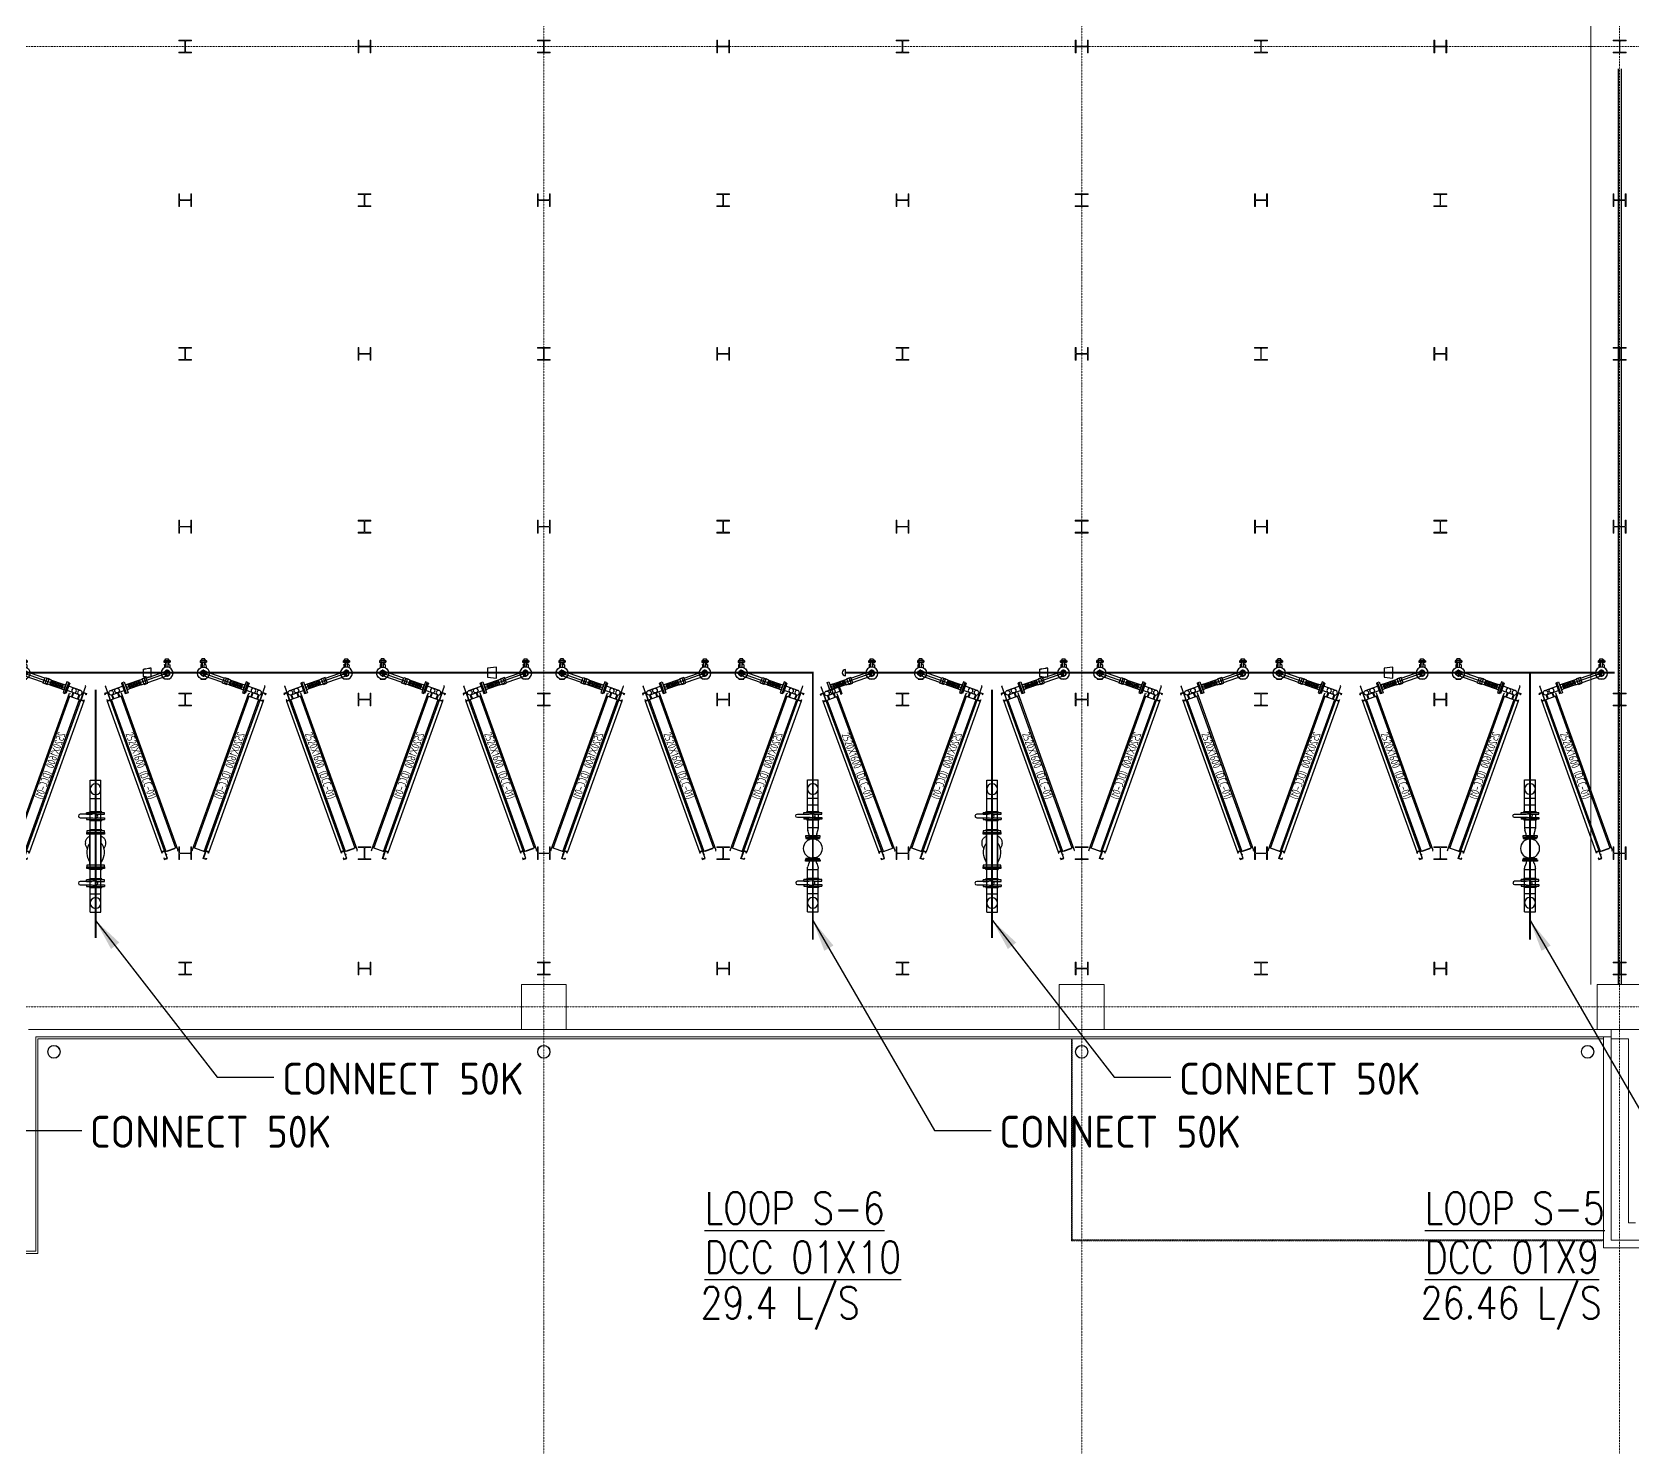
# Model space of a CAD drawing. Extents: x -32000 to 363140, y -29000 to 144266.
# Drawn here: x 151607 to 176609, y -6888 to 15225 of the extents above; entities that cross this region are included whole.
import ezdxf
from ezdxf.enums import TextEntityAlignment as Align

# ---------------------------------------------------------------- set-up
doc = ezdxf.new("R2010")
doc.units = 0
doc.header["$LTSCALE"] = 10
for name, pattern in [('H12PL25$0$HIDDEN', [0.4, 0.3, -0.1]), ('H12PL25$0$JJP_三點線', [0.9, 0.3, -0.15, 0, -0.15, 0, -0.15, 0, -0.15]), ('H12PL25$0$JJP_虛線(退縮線、投影線、地下室範圍、非屬本工程、圖面分區)', [0.45, 0.3, -0.15]), ('XFM1Q20-200k$0$CENTER', [2, 1.25, -0.25, 0.25, -0.25]), ('XFM1Q20-200k$0$CENTER2', [1.125, 0.75, -0.125, 0.125, -0.125])]:
    doc.linetypes.add(name, pattern=pattern)
for name, color, linetype in [('H12PL25$0$A-OBJE-MEP', 252, 'Continuous'), ('H12PL25$0$A-WALL-EX', 252, 'Continuous'), ('H12PL25$0$A-WALL-IN', 252, 'Continuous'), ('H12PL25$0$A-ZONE', 252, 'Continuous'), ('H12PL25$0$S-COL', 252, 'Continuous'), ('H12PL25$0$S-GRID', 252, 'Continuous'), ('XFDP20$0$A-W-P3_(50K)', 2, 'Continuous'), ('XFM1P20-200k$0$$0$M-PIPE-TEXT', 3, 'Continuous'), ('XFM1P20-200k$0$$0$M-PIPE-TEXT-ARROR', 91, 'Continuous'), ('XFM1P20-200k$0$M-PIPE-CHWR20', 110, 'Continuous'), ('XFM1P20-200k$0$M-PIPE-CHWS12', 130, 'Continuous'), ('XFM1Q20-200k$0$12P7-M-SUP-DCC-L1', 7, 'Continuous'), ('XFM1Q20-200k$0$12P7-M-SUP-DCC-L2', 3, 'Continuous'), ('XFM1Q20-200k$0$C-CDCC', 22, 'Continuous'), ('XFM1Q20-200k$0$M-CWTR-TEXT', 4, 'Continuous'), ('XFM1Q20-200k$0$M-PIPE-CHWR20', 110, 'Continuous'), ('XFM1Q20-200k$0$M-PIPE-CHWS12', 130, 'Continuous'), ('XFM1Q20-200k$0$M-PIPE-CHWS12_CL', 132, 'XFM1Q20-200k$0$CENTER2'), ('XFM1Q20-200k$0$MAU&DCC Valve Station$0$M-CWTR-VAVE', 4, 'Continuous'), ('XFM1Q20-200k$0$U-PCW-V', 2, 'Continuous')]:
    doc.layers.add(name, color=color, linetype=linetype)
doc.styles.add('XFM1P20-200k$0$$0$aa-txt', font='isocp.shx', dxfattribs={"bigfont": 'chineset.shx'})
doc.styles.add('XFM1Q20-200k$0$12P7-XCM2P10$0$AA-TXT', font='simplex.shx', dxfattribs={"bigfont": 'china.shx'})
doc.styles.add('XFM1Q20-200k$0$aa-txt', font='isocp.shx', dxfattribs={"bigfont": 'chineset.shx'})
doc.dimstyles.new('XFM1P20-200k$0$$0$adim-200', dxfattribs={"dimscale": 200, "dimtxt": 0.3, "dimasz": 2.5, "dimexe": 0.1, "dimexo": 0.5, "dimgap": 0.15, "dimtad": 0, "dimdec": 4, "dimzin": 3, "dimdsep": 46, "dimtxsty": 'XFM1P20-200k$0$$0$aa-txt', "dimcen": 2.5, "dimclrd": 256, "dimclre": 256, "dimclrt": 256, "dimadec": 0, "dimazin": 0, "dimtfac": 1, "dimtdec": 4, "dimtmove": 0, "dimatfit": 3, "dimfxl": 1, "dimtolj": 1, "dimtzin": 0, "dimarcsym": 0})

# ---------------------------------------------------------------- blocks, each defined once
blk = doc.blocks.new('XFDP20')
at = {"layer": 'XFDP20$0$A-W-P3_(50K)', "ltscale": 0.5}
for p, q in [((176375, 14650), (176375, 350)), ((176425, 14650), (176425, 350))]:
    blk.add_line(p, q, dxfattribs=at)
blk = doc.blocks.new('H12PL25')
at = {"layer": 'H12PL25$0$A-OBJE-MEP', "lineweight": 0, "flags": 128}
for points in [[(152045, -700, 1), (151855, -700, 1)], [(159695, -700, 1), (159505, -700, 1)], [(168095, -700, 1), (167905, -700, 1)], [(175995, -700, 1), (175805, -700, 1)]]:
    blk.add_lwpolyline(points, format="xyb", close=True, dxfattribs=at)
at = {"layer": 'H12PL25$0$A-OBJE-MEP', "lineweight": 0}
for centre in [(151950, -700), (159600, -700), (168000, -700), (175900, -700)]:
    blk.add_circle(centre, 100, dxfattribs=at)
at = {"layer": 'H12PL25$0$A-WALL-EX', "lineweight": 0}
for p, q in [((151700, -465), (151665, -465)), ((151700, -465), (151665, -465)), ((151665, -465), (151665, -500)), ((151665, -500), (151665, -3700)), ((176150, -465), (151700, -465)), ((176270, -350), (176150, -350)), ((176270, -350), (176150, -350)), ((176150, -465), (176270, -465)), ((176150, -465), (176270, -465)), ((176270, -465), (176270, -350)), ((151665, -3815), (151665, -3700)), ((151665, -3815), (151665, -3700)), ((151665, -3815), (151350, -3815))]:
    blk.add_line(p, q, dxfattribs=at)
at = {"layer": 'H12PL25$0$A-WALL-EX', "lineweight": 0, "flags": 128}
for points in [[(151550, -350), (151665, -350)], [(176150, -350), (151665, -350)], [(151700, -500), (167838, -500)], [(151700, -500), (176150, -500)], [(151700, -500), (176150, -500)], [(151700, -500), (176150, -500)], [(151700, -3815), (151700, -500)], [(176150, -350), (176270, -350)], [(176150, -500), (176150, -465)], [(176150, -465), (176150, -3640)], [(176270, -3640), (176270, -350)], [(176150, -3760), (176150, -3640)], [(184930, -3640), (176270, -3640)], [(151235, -3850), (151700, -3850)], [(151700, -3850), (151700, -3815)], [(176150, -3760), (185050, -3760)]]:
    blk.add_lwpolyline(points, dxfattribs=at)
at = {"layer": 'H12PL25$0$A-WALL-EX', "linetype": 'H12PL25$0$JJP_虛線(退縮線、投影線、地下室範圍、非屬本工程、圖面分區)', "lineweight": 0, "flags": 128}
for points in [[(167838, -500), (167850, -500)], [(167838, -500), (167838, -3638)], [(167850, -3638), (167850, -500)], [(167838, -3650), (167838, -3638)], [(167838, -3650), (176150, -3650)], [(176150, -3638), (167850, -3638)], [(176150, -3650), (176150, -3638)]]:
    blk.add_lwpolyline(points, dxfattribs=at)
at = {"layer": 'H12PL25$0$A-WALL-IN', "lineweight": 0, "flags": 128}
for points in [[(176270, -350), (176270, -500)], [(176270, -500), (176537, -500)], [(176537, -500), (176537, -3372.5)], [(176537, -3372.5), (176650, -3372.5)]]:
    blk.add_lwpolyline(points, dxfattribs=at)
at = {"layer": 'H12PL25$0$A-ZONE', "linetype": 'H12PL25$0$HIDDEN', "lineweight": 0}
blk.add_lwpolyline([(175950, 86290), (175950, 350)], dxfattribs=at)
at = {"layer": 'H12PL25$0$S-COL', "lineweight": 0, "flags": 128}
for points in [[(153900, 14900), (153900, 14912), (153983, 14912, 0.41421356), (153996, 14925), (153996, 15075, 0.41421356), (153983, 15088), (153900, 15088), (153900, 15100), (154100, 15100), (154100, 15088), (154017, 15088, 0.41421356), (154004, 15075), (154004, 14925, 0.41421356), (154017, 14912), (154100, 14912), (154100, 14900)], [(156700, 15100), (156712, 15100), (156712, 15017, 0.41421356), (156725, 15004), (156875, 15004, 0.41421356), (156888, 15017), (156888, 15100), (156900, 15100), (156900, 14900), (156888, 14900), (156888, 14983, 0.41421356), (156875, 14996), (156725, 14996, 0.41421356), (156712, 14983), (156712, 14900), (156700, 14900)], [(159500, 14900), (159500, 14912), (159583, 14912, 0.41421356), (159596, 14925), (159596, 15075, 0.41421356), (159583, 15088), (159500, 15088), (159500, 15100), (159700, 15100), (159700, 15088), (159617, 15088, 0.41421356), (159604, 15075), (159604, 14925, 0.41421356), (159617, 14912), (159700, 14912), (159700, 14900)], [(162300, 15100), (162312, 15100), (162312, 15017, 0.41421356), (162325, 15004), (162475, 15004, 0.41421356), (162488, 15017), (162488, 15100), (162500, 15100), (162500, 14900), (162488, 14900), (162488, 14983, 0.41421356), (162475, 14996), (162325, 14996, 0.41421356), (162312, 14983), (162312, 14900), (162300, 14900)], [(165100, 14900), (165100, 14912), (165183, 14912, 0.41421356), (165196, 14925), (165196, 15075, 0.41421356), (165183, 15088), (165100, 15088), (165100, 15100), (165300, 15100), (165300, 15088), (165217, 15088, 0.41421356), (165204, 15075), (165204, 14925, 0.41421356), (165217, 14912), (165300, 14912), (165300, 14900)], [(167900, 15100), (167912, 15100), (167912, 15017, 0.41421356), (167925, 15004), (168075, 15004, 0.41421356), (168088, 15017), (168088, 15100), (168100, 15100), (168100, 14900), (168088, 14900), (168088, 14983, 0.41421356), (168075, 14996), (167925, 14996, 0.41421356), (167912, 14983), (167912, 14900), (167900, 14900)], [(170700, 14900), (170700, 14912), (170783, 14912, 0.41421356), (170796, 14925), (170796, 15075, 0.41421356), (170783, 15088), (170700, 15088), (170700, 15100), (170900, 15100), (170900, 15088), (170817, 15088, 0.41421356), (170804, 15075), (170804, 14925, 0.41421356), (170817, 14912), (170900, 14912), (170900, 14900)], [(173500, 15100), (173512, 15100), (173512, 15017, 0.41421356), (173525, 15004), (173675, 15004, 0.41421356), (173688, 15017), (173688, 15100), (173700, 15100), (173700, 14900), (173688, 14900), (173688, 14983, 0.41421356), (173675, 14996), (173525, 14996, 0.41421356), (173512, 14983), (173512, 14900), (173500, 14900)], [(176300, 14900), (176300, 14912), (176383, 14912, 0.41421356), (176396, 14925), (176396, 15075, 0.41421356), (176383, 15088), (176300, 15088), (176300, 15100), (176500, 15100), (176500, 15088), (176417, 15088, 0.41421356), (176404, 15075), (176404, 14925, 0.41421356), (176417, 14912), (176500, 14912), (176500, 14900)], [(153900, 12700), (153912, 12700), (153912, 12617, 0.41421356), (153925, 12604), (154075, 12604, 0.41421356), (154088, 12617), (154088, 12700), (154100, 12700), (154100, 12500), (154088, 12500), (154088, 12583, 0.41421356), (154075, 12596), (153925, 12596, 0.41421356), (153912, 12583), (153912, 12500), (153900, 12500)], [(156700, 12500), (156700, 12512), (156783, 12512, 0.41421356), (156796, 12525), (156796, 12675, 0.41421356), (156783, 12688), (156700, 12688), (156700, 12700), (156900, 12700), (156900, 12688), (156817, 12688, 0.41421356), (156804, 12675), (156804, 12525, 0.41421356), (156817, 12512), (156900, 12512), (156900, 12500)], [(159500, 12700), (159512, 12700), (159512, 12617, 0.41421356), (159525, 12604), (159675, 12604, 0.41421356), (159688, 12617), (159688, 12700), (159700, 12700), (159700, 12500), (159688, 12500), (159688, 12583, 0.41421356), (159675, 12596), (159525, 12596, 0.41421356), (159512, 12583), (159512, 12500), (159500, 12500)], [(162300, 12500), (162300, 12512), (162383, 12512, 0.41421356), (162396, 12525), (162396, 12675, 0.41421356), (162383, 12688), (162300, 12688), (162300, 12700), (162500, 12700), (162500, 12688), (162417, 12688, 0.41421356), (162404, 12675), (162404, 12525, 0.41421356), (162417, 12512), (162500, 12512), (162500, 12500)], [(165100, 12700), (165112, 12700), (165112, 12617, 0.41421356), (165125, 12604), (165275, 12604, 0.41421356), (165288, 12617), (165288, 12700), (165300, 12700), (165300, 12500), (165288, 12500), (165288, 12583, 0.41421356), (165275, 12596), (165125, 12596, 0.41421356), (165112, 12583), (165112, 12500), (165100, 12500)], [(167900, 12500), (167900, 12512), (167983, 12512, 0.41421356), (167996, 12525), (167996, 12675, 0.41421356), (167983, 12688), (167900, 12688), (167900, 12700), (168100, 12700), (168100, 12688), (168017, 12688, 0.41421356), (168004, 12675), (168004, 12525, 0.41421356), (168017, 12512), (168100, 12512), (168100, 12500)], [(170700, 12700), (170712, 12700), (170712, 12617, 0.41421356), (170725, 12604), (170875, 12604, 0.41421356), (170888, 12617), (170888, 12700), (170900, 12700), (170900, 12500), (170888, 12500), (170888, 12583, 0.41421356), (170875, 12596), (170725, 12596, 0.41421356), (170712, 12583), (170712, 12500), (170700, 12500)], [(173500, 12500), (173500, 12512), (173583, 12512, 0.41421356), (173596, 12525), (173596, 12675, 0.41421356), (173583, 12688), (173500, 12688), (173500, 12700), (173700, 12700), (173700, 12688), (173617, 12688, 0.41421356), (173604, 12675), (173604, 12525, 0.41421356), (173617, 12512), (173700, 12512), (173700, 12500)], [(176300, 12700), (176312, 12700), (176312, 12617, 0.41421356), (176325, 12604), (176475, 12604, 0.41421356), (176488, 12617), (176488, 12700), (176500, 12700), (176500, 12500), (176488, 12500), (176488, 12583, 0.41421356), (176475, 12596), (176325, 12596, 0.41421356), (176312, 12583), (176312, 12500), (176300, 12500)], [(153900, 10100), (153900, 10112), (153983, 10112, 0.41421356), (153996, 10125), (153996, 10275, 0.41421356), (153983, 10288), (153900, 10288), (153900, 10300), (154100, 10300), (154100, 10288), (154017, 10288, 0.41421356), (154004, 10275), (154004, 10125, 0.41421356), (154017, 10112), (154100, 10112), (154100, 10100)], [(156700, 10300), (156712, 10300), (156712, 10217, 0.41421356), (156725, 10204), (156875, 10204, 0.41421356), (156888, 10217), (156888, 10300), (156900, 10300), (156900, 10100), (156888, 10100), (156888, 10183, 0.41421356), (156875, 10196), (156725, 10196, 0.41421356), (156712, 10183), (156712, 10100), (156700, 10100)], [(159500, 10100), (159500, 10112), (159583, 10112, 0.41421356), (159596, 10125), (159596, 10275, 0.41421356), (159583, 10288), (159500, 10288), (159500, 10300), (159700, 10300), (159700, 10288), (159617, 10288, 0.41421356), (159604, 10275), (159604, 10125, 0.41421356), (159617, 10112), (159700, 10112), (159700, 10100)], [(162300, 10300), (162312, 10300), (162312, 10217, 0.41421356), (162325, 10204), (162475, 10204, 0.41421356), (162488, 10217), (162488, 10300), (162500, 10300), (162500, 10100), (162488, 10100), (162488, 10183, 0.41421356), (162475, 10196), (162325, 10196, 0.41421356), (162312, 10183), (162312, 10100), (162300, 10100)], [(165100, 10100), (165100, 10112), (165183, 10112, 0.41421356), (165196, 10125), (165196, 10275, 0.41421356), (165183, 10288), (165100, 10288), (165100, 10300), (165300, 10300), (165300, 10288), (165217, 10288, 0.41421356), (165204, 10275), (165204, 10125, 0.41421356), (165217, 10112), (165300, 10112), (165300, 10100)], [(167900, 10300), (167912, 10300), (167912, 10217, 0.41421356), (167925, 10204), (168075, 10204, 0.41421356), (168088, 10217), (168088, 10300), (168100, 10300), (168100, 10100), (168088, 10100), (168088, 10183, 0.41421356), (168075, 10196), (167925, 10196, 0.41421356), (167912, 10183), (167912, 10100), (167900, 10100)], [(170700, 10100), (170700, 10112), (170783, 10112, 0.41421356), (170796, 10125), (170796, 10275, 0.41421356), (170783, 10288), (170700, 10288), (170700, 10300), (170900, 10300), (170900, 10288), (170817, 10288, 0.41421356), (170804, 10275), (170804, 10125, 0.41421356), (170817, 10112), (170900, 10112), (170900, 10100)], [(173500, 10300), (173512, 10300), (173512, 10217, 0.41421356), (173525, 10204), (173675, 10204, 0.41421356), (173688, 10217), (173688, 10300), (173700, 10300), (173700, 10100), (173688, 10100), (173688, 10183, 0.41421356), (173675, 10196), (173525, 10196, 0.41421356), (173512, 10183), (173512, 10100), (173500, 10100)], [(176300, 10100), (176300, 10112), (176383, 10112, 0.41421356), (176396, 10125), (176396, 10275, 0.41421356), (176383, 10288), (176300, 10288), (176300, 10300), (176500, 10300), (176500, 10288), (176417, 10288, 0.41421356), (176404, 10275), (176404, 10125, 0.41421356), (176417, 10112), (176500, 10112), (176500, 10100)], [(153900, 7600), (153912, 7600), (153912, 7517, 0.41421356), (153925, 7504), (154075, 7504, 0.41421356), (154088, 7517), (154088, 7600), (154100, 7600), (154100, 7400), (154088, 7400), (154088, 7483, 0.41421356), (154075, 7496), (153925, 7496, 0.41421356), (153912, 7483), (153912, 7400), (153900, 7400)], [(156700, 7400), (156700, 7412), (156783, 7412, 0.41421356), (156796, 7425), (156796, 7575, 0.41421356), (156783, 7588), (156700, 7588), (156700, 7600), (156900, 7600), (156900, 7588), (156817, 7588, 0.41421356), (156804, 7575), (156804, 7425, 0.41421356), (156817, 7412), (156900, 7412), (156900, 7400)], [(159500, 7600), (159512, 7600), (159512, 7517, 0.41421356), (159525, 7504), (159675, 7504, 0.41421356), (159688, 7517), (159688, 7600), (159700, 7600), (159700, 7400), (159688, 7400), (159688, 7483, 0.41421356), (159675, 7496), (159525, 7496, 0.41421356), (159512, 7483), (159512, 7400), (159500, 7400)], [(162300, 7400), (162300, 7412), (162383, 7412, 0.41421356), (162396, 7425), (162396, 7575, 0.41421356), (162383, 7588), (162300, 7588), (162300, 7600), (162500, 7600), (162500, 7588), (162417, 7588, 0.41421356), (162404, 7575), (162404, 7425, 0.41421356), (162417, 7412), (162500, 7412), (162500, 7400)], [(165100, 7600), (165112, 7600), (165112, 7517, 0.41421356), (165125, 7504), (165275, 7504, 0.41421356), (165288, 7517), (165288, 7600), (165300, 7600), (165300, 7400), (165288, 7400), (165288, 7483, 0.41421356), (165275, 7496), (165125, 7496, 0.41421356), (165112, 7483), (165112, 7400), (165100, 7400)], [(167900, 7400), (167900, 7412), (167983, 7412, 0.41421356), (167996, 7425), (167996, 7575, 0.41421356), (167983, 7588), (167900, 7588), (167900, 7600), (168100, 7600), (168100, 7588), (168017, 7588, 0.41421356), (168004, 7575), (168004, 7425, 0.41421356), (168017, 7412), (168100, 7412), (168100, 7400)], [(170700, 7600), (170712, 7600), (170712, 7517, 0.41421356), (170725, 7504), (170875, 7504, 0.41421356), (170888, 7517), (170888, 7600), (170900, 7600), (170900, 7400), (170888, 7400), (170888, 7483, 0.41421356), (170875, 7496), (170725, 7496, 0.41421356), (170712, 7483), (170712, 7400), (170700, 7400)], [(173500, 7400), (173500, 7412), (173583, 7412, 0.41421356), (173596, 7425), (173596, 7575, 0.41421356), (173583, 7588), (173500, 7588), (173500, 7600), (173700, 7600), (173700, 7588), (173617, 7588, 0.41421356), (173604, 7575), (173604, 7425, 0.41421356), (173617, 7412), (173700, 7412), (173700, 7400)], [(176300, 7600), (176312, 7600), (176312, 7517, 0.41421356), (176325, 7504), (176475, 7504, 0.41421356), (176488, 7517), (176488, 7600), (176500, 7600), (176500, 7400), (176488, 7400), (176488, 7483, 0.41421356), (176475, 7496), (176325, 7496, 0.41421356), (176312, 7483), (176312, 7400), (176300, 7400)], [(153900, 4700), (153900, 4712), (153983, 4712, 0.41421356), (153996, 4725), (153996, 4875, 0.41421356), (153983, 4888), (153900, 4888), (153900, 4900), (154100, 4900), (154100, 4888), (154017, 4888, 0.41421356), (154004, 4875), (154004, 4725, 0.41421356), (154017, 4712), (154100, 4712), (154100, 4700)], [(156700, 4900), (156712, 4900), (156712, 4817, 0.41421356), (156725, 4804), (156875, 4804, 0.41421356), (156888, 4817), (156888, 4900), (156900, 4900), (156900, 4700), (156888, 4700), (156888, 4783, 0.41421356), (156875, 4796), (156725, 4796, 0.41421356), (156712, 4783), (156712, 4700), (156700, 4700)], [(159500, 4700), (159500, 4712), (159583, 4712, 0.41421356), (159596, 4725), (159596, 4875, 0.41421356), (159583, 4888), (159500, 4888), (159500, 4900), (159700, 4900), (159700, 4888), (159617, 4888, 0.41421356), (159604, 4875), (159604, 4725, 0.41421356), (159617, 4712), (159700, 4712), (159700, 4700)], [(162300, 4900), (162312, 4900), (162312, 4817, 0.41421356), (162325, 4804), (162475, 4804, 0.41421356), (162488, 4817), (162488, 4900), (162500, 4900), (162500, 4700), (162488, 4700), (162488, 4783, 0.41421356), (162475, 4796), (162325, 4796, 0.41421356), (162312, 4783), (162312, 4700), (162300, 4700)], [(165100, 4700), (165100, 4712), (165183, 4712, 0.41421356), (165196, 4725), (165196, 4875, 0.41421356), (165183, 4888), (165100, 4888), (165100, 4900), (165300, 4900), (165300, 4888), (165217, 4888, 0.41421356), (165204, 4875), (165204, 4725, 0.41421356), (165217, 4712), (165300, 4712), (165300, 4700)], [(167900, 4900), (167912, 4900), (167912, 4817, 0.41421356), (167925, 4804), (168075, 4804, 0.41421356), (168088, 4817), (168088, 4900), (168100, 4900), (168100, 4700), (168088, 4700), (168088, 4783, 0.41421356), (168075, 4796), (167925, 4796, 0.41421356), (167912, 4783), (167912, 4700), (167900, 4700)], [(170700, 4700), (170700, 4712), (170783, 4712, 0.41421356), (170796, 4725), (170796, 4875, 0.41421356), (170783, 4888), (170700, 4888), (170700, 4900), (170900, 4900), (170900, 4888), (170817, 4888, 0.41421356), (170804, 4875), (170804, 4725, 0.41421356), (170817, 4712), (170900, 4712), (170900, 4700)], [(173500, 4900), (173512, 4900), (173512, 4817, 0.41421356), (173525, 4804), (173675, 4804, 0.41421356), (173688, 4817), (173688, 4900), (173700, 4900), (173700, 4700), (173688, 4700), (173688, 4783, 0.41421356), (173675, 4796), (173525, 4796, 0.41421356), (173512, 4783), (173512, 4700), (173500, 4700)], [(176300, 4700), (176300, 4712), (176383, 4712, 0.41421356), (176396, 4725), (176396, 4875, 0.41421356), (176383, 4888), (176300, 4888), (176300, 4900), (176500, 4900), (176500, 4888), (176417, 4888, 0.41421356), (176404, 4875), (176404, 4725, 0.41421356), (176417, 4712), (176500, 4712), (176500, 4700)], [(153900, 2500), (153912, 2500), (153912, 2417, 0.41421356), (153925, 2404), (154075, 2404, 0.41421356), (154088, 2417), (154088, 2500), (154100, 2500), (154100, 2300), (154088, 2300), (154088, 2383, 0.41421356), (154075, 2396), (153925, 2396, 0.41421356), (153912, 2383), (153912, 2300), (153900, 2300)], [(156700, 2300), (156700, 2312), (156783, 2312, 0.41421356), (156796, 2325), (156796, 2475, 0.41421356), (156783, 2488), (156700, 2488), (156700, 2500), (156900, 2500), (156900, 2488), (156817, 2488, 0.41421356), (156804, 2475), (156804, 2325, 0.41421356), (156817, 2312), (156900, 2312), (156900, 2300)], [(159500, 2500), (159512, 2500), (159512, 2417, 0.41421356), (159525, 2404), (159675, 2404, 0.41421356), (159688, 2417), (159688, 2500), (159700, 2500), (159700, 2300), (159688, 2300), (159688, 2383, 0.41421356), (159675, 2396), (159525, 2396, 0.41421356), (159512, 2383), (159512, 2300), (159500, 2300)], [(162300, 2300), (162300, 2312), (162383, 2312, 0.41421356), (162396, 2325), (162396, 2475, 0.41421356), (162383, 2488), (162300, 2488), (162300, 2500), (162500, 2500), (162500, 2488), (162417, 2488, 0.41421356), (162404, 2475), (162404, 2325, 0.41421356), (162417, 2312), (162500, 2312), (162500, 2300)], [(165100, 2500), (165112, 2500), (165112, 2417, 0.41421356), (165125, 2404), (165275, 2404, 0.41421356), (165288, 2417), (165288, 2500), (165300, 2500), (165300, 2300), (165288, 2300), (165288, 2383, 0.41421356), (165275, 2396), (165125, 2396, 0.41421356), (165112, 2383), (165112, 2300), (165100, 2300)], [(167900, 2300), (167900, 2312), (167983, 2312, 0.41421356), (167996, 2325), (167996, 2475, 0.41421356), (167983, 2488), (167900, 2488), (167900, 2500), (168100, 2500), (168100, 2488), (168017, 2488, 0.41421356), (168004, 2475), (168004, 2325, 0.41421356), (168017, 2312), (168100, 2312), (168100, 2300)], [(170700, 2500), (170712, 2500), (170712, 2417, 0.41421356), (170725, 2404), (170875, 2404, 0.41421356), (170888, 2417), (170888, 2500), (170900, 2500), (170900, 2300), (170888, 2300), (170888, 2383, 0.41421356), (170875, 2396), (170725, 2396, 0.41421356), (170712, 2383), (170712, 2300), (170700, 2300)], [(173500, 2300), (173500, 2312), (173583, 2312, 0.41421356), (173596, 2325), (173596, 2475, 0.41421356), (173583, 2488), (173500, 2488), (173500, 2500), (173700, 2500), (173700, 2488), (173617, 2488, 0.41421356), (173604, 2475), (173604, 2325, 0.41421356), (173617, 2312), (173700, 2312), (173700, 2300)], [(176300, 2500), (176312, 2500), (176312, 2417, 0.41421356), (176325, 2404), (176475, 2404, 0.41421356), (176488, 2417), (176488, 2500), (176500, 2500), (176500, 2300), (176488, 2300), (176488, 2383, 0.41421356), (176475, 2396), (176325, 2396, 0.41421356), (176312, 2383), (176312, 2300), (176300, 2300)], [(153900, 500), (153900, 512), (153983, 512, 0.41421356), (153996, 525), (153996, 675, 0.41421356), (153983, 688), (153900, 688), (153900, 700), (154100, 700), (154100, 688), (154017, 688, 0.41421356), (154004, 675), (154004, 525, 0.41421356), (154017, 512), (154100, 512), (154100, 500)], [(156700, 700), (156712, 700), (156712, 617, 0.41421356), (156725, 604), (156875, 604, 0.41421356), (156888, 617), (156888, 700), (156900, 700), (156900, 500), (156888, 500), (156888, 583, 0.41421356), (156875, 596), (156725, 596, 0.41421356), (156712, 583), (156712, 500), (156700, 500)], [(159500, 500), (159500, 512), (159583, 512, 0.41421356), (159596, 525), (159596, 675, 0.41421356), (159583, 688), (159500, 688), (159500, 700), (159700, 700), (159700, 688), (159617, 688, 0.41421356), (159604, 675), (159604, 525, 0.41421356), (159617, 512), (159700, 512), (159700, 500)], [(162300, 700), (162312, 700), (162312, 617, 0.41421356), (162325, 604), (162475, 604, 0.41421356), (162488, 617), (162488, 700), (162500, 700), (162500, 500), (162488, 500), (162488, 583, 0.41421356), (162475, 596), (162325, 596, 0.41421356), (162312, 583), (162312, 500), (162300, 500)], [(165100, 500), (165100, 512), (165183, 512, 0.41421356), (165196, 525), (165196, 675, 0.41421356), (165183, 688), (165100, 688), (165100, 700), (165300, 700), (165300, 688), (165217, 688, 0.41421356), (165204, 675), (165204, 525, 0.41421356), (165217, 512), (165300, 512), (165300, 500)], [(167900, 700), (167912, 700), (167912, 617, 0.41421356), (167925, 604), (168075, 604, 0.41421356), (168088, 617), (168088, 700), (168100, 700), (168100, 500), (168088, 500), (168088, 583, 0.41421356), (168075, 596), (167925, 596, 0.41421356), (167912, 583), (167912, 500), (167900, 500)], [(170700, 500), (170700, 512), (170783, 512, 0.41421356), (170796, 525), (170796, 675, 0.41421356), (170783, 688), (170700, 688), (170700, 700), (170900, 700), (170900, 688), (170817, 688, 0.41421356), (170804, 675), (170804, 525, 0.41421356), (170817, 512), (170900, 512), (170900, 500)], [(173500, 700), (173512, 700), (173512, 617, 0.41421356), (173525, 604), (173675, 604, 0.41421356), (173688, 617), (173688, 700), (173700, 700), (173700, 500), (173688, 500), (173688, 583, 0.41421356), (173675, 596), (173525, 596, 0.41421356), (173512, 583), (173512, 500), (173500, 500)], [(176300, 500), (176300, 512), (176383, 512, 0.41421356), (176396, 525), (176396, 675, 0.41421356), (176383, 688), (176300, 688), (176300, 700), (176500, 700), (176500, 688), (176417, 688, 0.41421356), (176404, 675), (176404, 525, 0.41421356), (176417, 512), (176500, 512), (176500, 500)]]:
    blk.add_lwpolyline(points, format="xyb", close=True, dxfattribs=at)
for points in [[(159950, -350), (159950, 350), (159250, 350), (159250, -350)], [(168350, -350), (168350, 350), (167650, 350), (167650, -350)], [(176270, -350), (176750, -350), (176750, 350), (176050, 350), (176050, -350)]]:
    blk.add_lwpolyline(points, dxfattribs=at)
at = {"layer": 'H12PL25$0$S-GRID', "linetype": 'H12PL25$0$JJP_三點線', "lineweight": 0}
for p, q in [((159600, 128250), (159600, -28000)), ((168000, 128250), (168000, -28000)), ((176400, 128250), (176400, -28000)), ((-29000, 15000), (289600, 15000)), ((-29000, 0), (289600, 0))]:
    blk.add_line(p, q, dxfattribs=at)
blk.add_blockref('XFDP20', (0, 0))
blk = doc.blocks.new('XFM1Q20-200k$0$A$C85d7fed8')
at = {"layer": 'XFM1Q20-200k$0$12P7-M-SUP-DCC-L1'}
for points in [[(214374, 5418), (214420, 5438), (214369, 5552), (214323, 5532), (214331, 5513), (214334, 5515), (214327, 5530), (214367, 5548), (214416, 5440), (214376, 5422), (214369, 5437), (214366, 5436)], [(215456, 3023), (215502, 3043), (215450, 3158), (215405, 3137), (215413, 3119), (215416, 3120), (215409, 3135), (215449, 3153), (215497, 3045), (215458, 3027), (215451, 3043), (215448, 3041)]]:
    blk.add_lwpolyline(points, close=True, dxfattribs=at)
blk.add_lwpolyline([(215446, 3041), (215448, 3041)], dxfattribs=at)
at = {"layer": 'XFM1Q20-200k$0$12P7-M-SUP-DCC-L2'}
blk.add_lwpolyline([(215404, 3137), (215450, 3157), (214420, 5438), (214374, 5418)], close=True, dxfattribs=at)
blk = doc.blocks.new('XFM1Q20-200k$0$A$C911c7844')
at = {"layer": 'XFM1Q20-200k$0$C-CDCC'}
for p, q in [((207240, 5563), (207249, 5567)), ((208474, 3049), (207240, 5563)), ((207325, 5504), (207506, 5592)), ((207357, 5438), (207538, 5527)), ((207483, 5638), (207500, 5646)), ((207483, 5638), (207560, 5481)), ((207500, 5646), (207576, 5489)), ((207520, 5444), (207340, 5356)), ((207352, 5436), (207381, 5376)), ((208470, 3103), (207358, 5365)), ((207362, 5441), (207392, 5381)), ((207440, 5479), (207469, 5419)), ((207451, 5484), (207480, 5424)), ((207503, 5480), (207494, 5476)), ((208613, 3173), (207502, 5435)), ((208653, 3137), (207503, 5480)), ((207560, 5481), (207576, 5489)), ((208631, 3182), (208452, 3094)), ((208631, 3182), (208452, 3094)), ((208483, 3054), (208474, 3049)), ((208484, 3110), (208599, 3166)), ((208644, 3133), (208653, 3137))]:
    blk.add_line(p, q, dxfattribs=at)
for centre in [(207341, 5471), (207429, 5514)]:
    blk.add_circle(centre, 36.5, dxfattribs=at)
at = {"layer": 'XFM1Q20-200k$0$C-CDCC', "style": 'XFM1Q20-200k$0$aa-txt', "width": 0.8}
blk.add_text('2520X1600 (DCC-01)', height=125, rotation=296, dxfattribs=at).set_placement((207930, 4392), align=Align.MIDDLE)
blk = doc.blocks.new('XFM1Q20-200k$0$R6-4')
for p, q in [((-5.7, 0), (5.7, 0)), ((-5.7, 0), (-5.7, -1)), ((-8.4, -14), (-8.4, -12.4)), ((8.4, -14), (-8.4, -14)), ((-6.2, -4.1), (-7.9, -9.3)), ((5.7, 0), (5.7, -1)), ((6.2, -4.1), (7.9, -9.3)), ((8.4, -14), (8.4, -12.4))]:
    blk.add_line(p, q)
for centre, start, end in [((1.6, -12.4), 161.7321, 180), ((-15.7, -1), 341.7321, 0), ((15.7, -1), 180, 198.2679), ((-1.6, -12.4), 0, 18.2679)]:
    blk.add_arc(centre, 10, start, end)
blk = doc.blocks.new('XFM1Q20-200k$0$BV-150V-T1')
at = {"color": 0, "linetype": 'ByBlock'}
for p, q in [((-5.2, 9.6), (-6.7, 9.6)), ((-6.7, -9.6), (-6.7, 9.6)), ((-2.7, 14), (-5.2, 14)), ((-5.2, -14), (-5.2, 14)), ((2.7, 14), (5.2, 14)), ((5.2, 14), (5.2, -14)), ((5.2, 9.6), (6.7, 9.6)), ((6.7, 9.6), (6.7, -9.6)), ((-5.2, -9.6), (-6.7, -9.6)), ((-2.7, -14), (-5.2, -14)), ((2.7, -8.4), (-2.7, -8.4)), ((2.7, -14), (5.2, -14)), ((5.2, -9.6), (6.7, -9.6))]:
    blk.add_line(p, q, dxfattribs=at)
blk.add_lwpolyline([(-2.7, 7.5), (-2.7, 24, -1), (2.7, 24), (2.7, 7.7, 0.028765), (2.9, 4.2), (3.3, 0.3, -1.044614), (-3.3, 0), (-2.9, 4.1, 0.028765)], format="xyb", close=True, dxfattribs=at)
for points in [[(-2.7, 14), (-2.7, 6.1)], [(2.7, 14), (2.7, 6.3)], [(-2.7, -2), (-2.7, -14)], [(2.7, -2), (2.7, -14)]]:
    blk.add_lwpolyline(points, dxfattribs=at)
blk = doc.blocks.new('XFM1Q20-200k$0$A$C49d57fc1')
at = {"layer": 'XFM1Q20-200k$0$M-PIPE-CHWR20'}
for p, q in [((183, 2063, 0), (183, 1402, 0)), ((183, 2063), (351, 2063)), ((267, 0, 0), (267, 2063, 0)), ((351, 2063, 0), (351, 1402, 0)), ((183, 1777), (351, 1777)), ((159, 1247, 0), (264, 1247, 0)), ((159, 1247, 0), (159, 1232, 0)), ((159, 1232, 0), (264, 1232, 0)), ((160, 1231, 0), (159, 1232, 0)), ((264, 1231, 0), (160, 1231, 0)), ((189, 1249, 0), (264, 1249, 0)), ((189, 1247, 0), (189, 1249, 0)), ((194, 1221, 0), (194, 1229, 0)), ((200, 1219, 0), (264, 1219, 0)), ((340, 1249, 0), (264, 1249, 0)), ((369, 1247, 0), (264, 1247, 0)), ((369, 1232, 0), (264, 1232, 0)), ((264, 1231, 0), (368, 1231, 0)), ((334, 1219, 0), (264, 1219, 0)), ((334, 1219, 0), (334, 1229, 0)), ((340, 1247, 0), (340, 1249, 0)), ((368, 1231, 0), (369, 1232, 0)), ((369, 1247, 0), (369, 1232, 0)), ((160, 915, 0), (159, 914, 0)), ((159, 914, 0), (264, 914, 0)), ((159, 899, 0), (159, 914, 0)), ((159, 899, 0), (264, 899, 0)), ((264, 915, 0), (160, 915, 0)), ((189, 899, 0), (189, 897, 0)), ((189, 897, 0), (264, 897, 0)), ((194, 930, 0), (194, 917, 0)), ((334, 925, 0), (194, 925, 0)), ((264, 915, 0), (368, 915, 0)), ((369, 914, 0), (264, 914, 0)), ((369, 899, 0), (264, 899, 0)), ((340, 897, 0), (264, 897, 0)), ((334, 925, 0), (334, 917, 0)), ((340, 899, 0), (340, 897, 0)), ((368, 915, 0), (369, 914, 0)), ((369, 899, 0), (369, 914, 0)), ((183, 626), (183, 740, 0)), ((351, 626), (351, 740, 0)), ((183, 495), (183, 0)), ((351, 395), (183, 395)), ((183, 286), (351, 286)), ((351, 495), (351, 0)), ((183, 0), (351, 0))]:
    blk.add_line(p, q, dxfattribs=at)
at = {"layer": 'XFM1Q20-200k$0$M-PIPE-CHWR20', "elevation": 0}
for points in [[(153, 1249), (381, 1249), (381, 1273), (153, 1273)], [(153, 897), (381, 897), (381, 873), (153, 873)]]:
    blk.add_lwpolyline(points, close=True, dxfattribs=at)
at = {"layer": 'XFM1Q20-200k$0$M-PIPE-CHWR20'}
for centre, radius in [((267, 1920), 84.1), ((267, 1073), 149), ((267, 143), 84.1)]:
    blk.add_circle(centre, radius, dxfattribs=at)
for centre, radius, start, end in [((192, 1229, 0), 2, 0, 90), ((193, 1206, 0), 15, 45, 85.3609), ((192, 1207, 0), 15, 345, 45), ((342, 1207, 0), 15, 135, 195), ((341, 1206, 0), 15, 94.6391, 135), ((336, 1229, 0), 2, 90, 180), ((192, 917, 0), 2, 270, 0), ((183, 940, 0), 15, 317.6297, 21.3232), ((336, 917, 0), 2, 180, 270), ((351, 940, 0), 15, 158.6768, 222.3703)]:
    blk.add_arc(centre, radius, start, end, dxfattribs=at)
for name, p, xscale, yscale, zscale, rotation in [('XFM1Q20-200k$0$BV-150V-T1', (267, 1610), 10.00000000000001, 10.00000000000001, 10.00000000000001, 90), ('XFM1Q20-200k$0$R6-4', (267, 1263, 0), 10, 10, 10, 180), ('XFM1Q20-200k$0$BV-150V-T1', (267, 562), -10.00000000000001, 10.00000000000001, 10.00000000000001, 90)]:
    blk.add_blockref(name, p, dxfattribs=dict(at, xscale=xscale, yscale=yscale, zscale=zscale, rotation=rotation))
at = {"layer": 'XFM1Q20-200k$0$M-PIPE-CHWR20', "xscale": -10.00000000000001, "yscale": 10.00000000000001, "zscale": 10.00000000000001}
blk.add_blockref('XFM1Q20-200k$0$R6-4', (267, 883, 0), dxfattribs=at)
blk = doc.blocks.new('XFM1Q20-200k$0$YS-06-B')
at = {"layer": 'XFM1Q20-200k$0$U-PCW-V', "color": 0}
for p, q in [((55, 8.9), (6.9, 8.9)), ((55, -8.9), (6.9, -8.9))]:
    blk.add_line(p, q, dxfattribs=at)
for points in [[(1.4, -9.6), (0, -9.6), (0, 9.6), (1.4, 9.6)], [(4, -13.8), (1.4, -13.8), (1.4, 13.8), (4, 13.8), (4, -13.8)], [(4, -13.8), (6.5, -13.8), (6.5, 13.8), (4, 13.8), (4, -13.8)], [(57.5, -13.8), (55, -13.8), (55, 13.8), (57.5, 13.8), (57.5, -13.8)], [(57.5, -13.8), (60, -13.8), (60, 13.8), (57.5, 13.8), (57.5, -13.8)], [(60, -9.6), (61.5, -9.6), (61.5, 9.6), (60, 9.6)]]:
    blk.add_lwpolyline(points, dxfattribs=at)
for points in [[(18.6, 15.5, 0.133256), (14.6, 14.4, 0.106756), (10.9, 10.9, 0.036777), (9.6, 8.9, 0.036777)], [(28.8, 12.5, 0.064337), (26.3, 14.4, 0.133256), (22.3, 15.5)], [(9.6, -8.9, 0.036777), (10.9, -10.9, 0.106756), (14.6, -14.4, 0.133256), (18.6, -15.5)], [(22.3, -15.5, 0.133256), (26.3, -14.4, 0.064337), (28.8, -12.5, 0.064337)]]:
    blk.add_lwpolyline(points, format="xyb", dxfattribs=at)
for centre, radius, start, end in [((20.5, 4.3), 11.3, 80.5245, 99.4755), ((29, 0), 12.1, 121.7693, 132.5173), ((35.2, -14.3), 27.6, 57.3698, 116.9234), ((20.5, -4.3), 11.3, 260.5245, 279.4755), ((29, 0), 12.1, 227.4827, 238.2307), ((35.2, 14.3), 27.6, 243.0766, 302.6302)]:
    blk.add_arc(centre, radius, start, end, dxfattribs=at)
blk = doc.blocks.new('XFM1Q20-200k$0$A$Cc8c59ff0')
at = {"layer": 'XFM1Q20-200k$0$M-PIPE-CHWS12'}
for p, q in [((183, 2063, 0), (183, 0, 0)), ((183, 2063), (351, 2063)), ((351, 2063, 0), (351, 0, 0)), ((183, 1777), (351, 1777)), ((351, 1120, 0), (351, 1406, 0)), ((183, 286), (351, 286)), ((183, 0), (351, 0))]:
    blk.add_line(p, q, dxfattribs=at)
for centre in [(267, 1920), (267, 143)]:
    blk.add_circle(centre, 84.1, dxfattribs=at)
at = {"layer": 'XFM1Q20-200k$0$M-PIPE-CHWS12_CL', "linetype": 'XFM1Q20-200k$0$CENTER'}
blk.add_line((267, 0, 0), (267, 2063, 0), dxfattribs=at)
at = {"layer": 'XFM1Q20-200k$0$MAU&DCC Valve Station$0$M-CWTR-VAVE', "xscale": 10.00000000000001, "yscale": 10.00000000000001, "zscale": 10.00000000000001, "rotation": 90}
for name, p in [('XFM1Q20-200k$0$BV-150V-T1', (267, 1610)), ('XFM1Q20-200k$0$YS-06-B', (267, 779)), ('XFM1Q20-200k$0$BV-150V-T1', (267, 562))]:
    blk.add_blockref(name, p, dxfattribs=at)
blk = doc.blocks.new('XFM1Q20-200k')
at = {"xscale": -1}
for name, p, rotation in [('XFM1Q20-200k$0$A$C911c7844', (359029, 22419), 6.354829353501214), ('XFM1Q20-200k$0$A$C911c7844', (361829, 22419), 6.354829353501296), ('XFM1Q20-200k$0$A$C911c7844', (364629, 22419), 6.354829353501296), ('XFM1Q20-200k$0$A$C911c7844', (367429, 22419), 6.354829353501214), ('XFM1Q20-200k$0$A$C911c7844', (370229, 22419), 6.354829353501296), ('XFM1Q20-200k$0$A$C911c7844', (373029, 22419), 6.354829353501214), ('XFM1Q20-200k$0$A$C911c7844', (375829, 22419), 6.354829353501214), ('XFM1Q20-200k$0$A$C911c7844', (378629, 22419), 6.354829353501296), ('XFM1Q20-200k$0$A$C911c7844', (381429, 22419), 6.354829353501296), ('XFM1Q20-200k$0$A$C85d7fed8', (366552, 16244), 4.513400592285572), ('XFM1Q20-200k$0$A$C85d7fed8', (369352, 16244), 4.513400592285639), ('XFM1Q20-200k$0$A$C85d7fed8', (372152, 16244), 4.513400592285639), ('XFM1Q20-200k$0$A$C85d7fed8', (374952, 16244), 4.513400592285572), ('XFM1Q20-200k$0$A$C85d7fed8', (377752, 16244), 4.513400592285639), ('XFM1Q20-200k$0$A$C85d7fed8', (380552, 16244), 4.513400592285572), ('XFM1Q20-200k$0$A$C85d7fed8', (383352, 16244), 4.513400592285572), ('XFM1Q20-200k$0$A$C85d7fed8', (386152, 16244), 4.513400592285639), ('XFM1Q20-200k$0$A$C85d7fed8', (388952, 16244), 4.513400592285639), ('XFM1Q20-200k$0$A$Cc8c59ff0', (152333, 3543, 0), 180), ('XFM1Q20-200k$0$A$C49d57fc1', (163534, 3547, 0), 180), ('XFM1Q20-200k$0$A$Cc8c59ff0', (166333, 3543, 0), 180), ('XFM1Q20-200k$0$A$C49d57fc1', (174734, 3547, 0), 180)]:
    blk.add_blockref(name, p, dxfattribs=dict(at, rotation=rotation))
for name, p, rotation in [('XFM1Q20-200k$0$A$C911c7844', (-53829, 22419), 353.6451706464987), ('XFM1Q20-200k$0$A$C911c7844', (-51029, 22419), 353.6451706464987), ('XFM1Q20-200k$0$A$C911c7844', (-48229, 22419), 353.6451706464987), ('XFM1Q20-200k$0$A$C911c7844', (-45429, 22419), 353.6451706464987), ('XFM1Q20-200k$0$A$C911c7844', (-42797, 20604), 354.1451706464987), ('XFM1Q20-200k$0$A$C911c7844', (-39829, 22419), 353.6451706464987), ('XFM1Q20-200k$0$A$C911c7844', (-37029, 22419), 353.6451706464987), ('XFM1Q20-200k$0$A$C911c7844', (-34229, 22419), 353.6451706464987), ('XFM1Q20-200k$0$A$C911c7844', (-31429, 22419), 353.6451706464987), ('XFM1Q20-200k$0$A$C85d7fed8', (-61352, 16244), 355.4865994077143), ('XFM1Q20-200k$0$A$C85d7fed8', (-58552, 16244), 355.4865994077143), ('XFM1Q20-200k$0$A$C85d7fed8', (-55752, 16244), 355.4865994077143), ('XFM1Q20-200k$0$A$C85d7fed8', (-52952, 16244), 355.4865994077143), ('XFM1Q20-200k$0$A$C85d7fed8', (-50266, 14365), 355.9865994077143), ('XFM1Q20-200k$0$A$C85d7fed8', (-47352, 16244), 355.4865994077143), ('XFM1Q20-200k$0$A$C85d7fed8', (-44552, 16244), 355.4865994077143), ('XFM1Q20-200k$0$A$C85d7fed8', (-41752, 16244), 355.4865994077143), ('XFM1Q20-200k$0$A$C85d7fed8', (-38952, 16244), 355.4865994077143)]:
    blk.add_blockref(name, p, dxfattribs=dict(rotation=rotation))
at = {"layer": 'DEFPOINTS', "color": 6, "style": 'XFM1Q20-200k$0$12P7-XCM2P10$0$AA-TXT', "width": 0.8}
for s, p in [('29.4 L/S', (162047, -4619, 0)), ('26.46 L/S', (173292, -4619, 0))]:
    blk.add_text(s, height=500, dxfattribs=at).set_placement(p, align=Align.MIDDLE_LEFT)
at = {"layer": 'XFM1Q20-200k$0$M-CWTR-TEXT', "style": 'XFM1Q20-200k$0$12P7-XCM2P10$0$AA-TXT', "width": 0.8}
for s, p in [('%%ULOOP S-6', (162111, -3141, 0)), ('%%ULOOP S-5', (173356, -3141, 0)), ('%%UDCC 01X10', (162111, -3907, 0)), ('%%UDCC 01X9', (173356, -3907, 0))]:
    blk.add_text(s, height=500, dxfattribs=at).set_placement(p, align=Align.MIDDLE_LEFT)
blk = doc.blocks.new('XFM1P20-200k$0$005')
h = blk.add_hatch()
h.set_pattern_fill('AR-HBONE', color=256, scale=0.430893, angle=360, style=0)
h.set_pattern_definition([(135, (-2258.2576, -4619.8331), (-8e-16, 2.4374981), [5.1707143, -1.7235714]), (45, (-2259.4764, -4618.6144), (-8e-16, 2.4374981), [5.1707143, -1.7235714])])
h.paths.add_polyline_path([(21.88125, -3.01625), (21.88125, 3.01625), (5.88125, 3.01625), (5.88125, -3.01625)])
edge = h.paths.add_edge_path(flags=17)
edge.add_line((21.88125, 3.01625), (21.88125, -3.01625))
for p, q in [((5.88125, 3.31625), (3, 3.31625)), ((5.88125, 3.31625), (5.88125, -3.31625)), ((21.88125, 3.01625), (5.88125, 3.01625)), ((5.88125, 3.01625), (5.88125, -3.01625)), ((21.88125, 3.31625), (24.7625, 3.31625)), ((21.88125, 3.31625), (21.88125, -3.31625)), ((21.88125, 3.01625), (21.88125, -3.01625)), ((21.88125, -3.01625), (21.88125, 3.01625)), ((28.2625, 3.31625), (24.7625, 3.31625)), ((28.2625, 3.31625), (28.2625, -3.31625)), ((5.88125, -3.31625), (3, -3.31625)), ((21.88125, -3.01625), (5.88125, -3.01625)), ((21.88125, -3.31625), (28.2625, -3.31625)), ((28.2625, -3.31625), (25.38125, -3.31625))]:
    blk.add_line(p, q)
for points in [[(0, -7.6), (0, 7.6), (2.38125, 7.6), (2.38125, -7.6), (0, -7.6)], [(2.38125, 3.8975), (3, 3.8975), (3, -3.8975), (2.38125, -3.8975)]]:
    blk.add_lwpolyline(points)
blk = doc.blocks.new('XFM1P20-200k$0$A$C63cefe58')
at = {"layer": 'XFM1P20-200k$0$M-PIPE-CHWR20'}
for p, q in [((236960, 2866), (236933, 2798)), ((237600, 2568, 0), (236977, 2820, 0)), ((237278, 2659), (237585, 2535, 0)), ((237305, 2726), (237614, 2601, 0)), ((237659, 2565, 0), (237542, 2571, 0)), ((237563, 2655, 0), (237563, 2655, 0)), ((237636, 2661, 0), (237574, 2664, 0)), ((237603, 2626, 0), (237597, 2509, 0)), ((237645, 2650, 0), (237645, 2650, 0)), ((237540, 2379, 0), (237541, 2396, 0)), ((237540, 2379, 0), (237641, 2374, 0)), ((237642, 2391, 0), (237541, 2396, 0)), ((237545, 2374, 0), (237545, 2378, 0)), ((237547, 2401, 0), (237546, 2397, 0)), ((237555, 2372, 0), (237547, 2373, 0)), ((237556, 2402, 0), (237548, 2402, 0)), ((237548, 2374, 0), (237548, 2378, 0)), ((237549, 2401, 0), (237549, 2397, 0)), ((237553, 2441, 0), (237555, 2485, 0)), ((237554, 2374, 0), (237554, 2378, 0)), ((237555, 2401, 0), (237555, 2397, 0)), ((237556, 2373, 0), (237557, 2377, 0)), ((237558, 2401, 0), (237558, 2397, 0)), ((237561, 2355, 0), (237561, 2360, 0)), ((237566, 2360, 0), (237561, 2360, 0)), ((237566, 2355, 0), (237561, 2355, 0)), ((237562, 2431, 0), (237568, 2430, 0)), ((237567, 2372, 0), (237565, 2343, 0)), ((237565, 2343, 0), (237612, 2340, 0)), ((237567, 2372, 0), (237614, 2370, 0)), ((237572, 2430, 0), (237570, 2396, 0)), ((237581, 2475, 0), (237577, 2405, 0)), ((237580, 2377, 0), (237579, 2372, 0)), ((237602, 2376, 0), (237601, 2370, 0)), ((237611, 2474, 0), (237607, 2403, 0)), ((237614, 2370, 0), (237612, 2340, 0)), ((237615, 2427, 0), (237613, 2394, 0)), ((237613, 2358, 0), (237619, 2357, 0)), ((237613, 2353, 0), (237619, 2352, 0)), ((237624, 2428, 0), (237618, 2428, 0)), ((237619, 2352, 0), (237619, 2357, 0)), ((237624, 2370, 0), (237625, 2374, 0)), ((237626, 2397, 0), (237626, 2393, 0)), ((237626, 2369, 0), (237634, 2368, 0)), ((237627, 2399, 0), (237636, 2398, 0)), ((237627, 2370, 0), (237627, 2374, 0)), ((237629, 2397, 0), (237628, 2393, 0)), ((237633, 2370, 0), (237633, 2374, 0)), ((237634, 2397, 0), (237634, 2393, 0)), ((237635, 2437, 0), (237637, 2481, 0)), ((237636, 2369, 0), (237636, 2373, 0)), ((237637, 2397, 0), (237637, 2393, 0)), ((237641, 2374, 0), (237642, 2391, 0))]:
    blk.add_line(p, q, dxfattribs=at)
at = {"layer": 'XFM1P20-200k$0$M-PIPE-CHWR20', "elevation": 0}
for points in [[(237250, 2760), (237309, 2736), (237274, 2649), (237215, 2673)], [(237257, 2757), (237250, 2760), (237215, 2673), (237222, 2670)]]:
    blk.add_lwpolyline(points, dxfattribs=at)
at = {"layer": 'XFM1P20-200k$0$M-PIPE-CHWR20'}
for radius in [94.4, 44.4, 36.5]:
    blk.add_circle((237600, 2568, 0), radius, dxfattribs=at)
for centre, radius, start, end in [((237573, 2654, 0), 10, 87.1452, 177.1452), ((237602, 2590, 0), 22.2, 88.2245, 266.0658), ((237635, 2651, 0), 10, 357.1452, 87.1452), ((237544, 2378, 0), 1.43, 9.8256, 87.1452), ((237545, 2398, 0), 1.43, 267.1452, 344.4648), ((237547, 2378, 0), 1.43, 9.8256, 164.4648), ((237547, 2374, 0), 1.43, 189.8256, 344.4648), ((237548, 2398, 0), 1.43, 189.8256, 344.4648), ((237548, 2401, 0), 1.43, 9.8256, 164.4648), ((237551, 2375, 0), 4.06, 43.5424, 130.748), ((237551, 2377, 0), 4.06, 223.5424, 310.748), ((237552, 2398, 0), 4.06, 43.5424, 130.748), ((237552, 2400, 0), 4.06, 223.5424, 310.748), ((237563, 2441, 0), 10, 177.1452, 267.1452), ((237555, 2377, 0), 1.43, 9.8256, 164.4648), ((237555, 2374, 0), 1.43, 189.8256, 344.4648), ((237556, 2401, 0), 1.43, 9.8256, 164.4648), ((237556, 2397, 0), 1.43, 189.8256, 344.4648), ((237558, 2377, 0), 1.43, 87.1452, 164.4648), ((237559, 2397, 0), 1.43, 189.8256, 267.1452), ((237567, 2405, 0), 10, 267.1452, 357.1452), ((237568, 2420, 0), 10, 357.1452, 87.1452), ((237617, 2403, 0), 10, 177.1452, 267.1452), ((237618, 2418, 0), 10, 87.1452, 177.1452), ((237623, 2374, 0), 1.43, 9.8256, 87.1452), ((237625, 2438, 0), 10, 267.1452, 357.1452), ((237624, 2394, 0), 1.43, 267.1452, 344.4648), ((237626, 2370, 0), 1.43, 189.8256, 344.4648), ((237626, 2374, 0), 1.43, 9.8256, 164.4648), ((237627, 2397, 0), 1.43, 9.8256, 164.4648), ((237627, 2394, 0), 1.43, 189.8256, 344.4648), ((237630, 2371, 0), 4.06, 43.5424, 130.748), ((237630, 2373, 0), 4.06, 223.5424, 310.748), ((237631, 2396, 0), 4.06, 223.5424, 310.748), ((237631, 2394, 0), 4.06, 43.5424, 130.748), ((237634, 2373, 0), 1.43, 9.8256, 164.4648), ((237634, 2370, 0), 1.43, 189.8256, 344.4648), ((237636, 2397, 0), 1.43, 9.8256, 164.4648), ((237635, 2393, 0), 1.43, 189.8256, 344.4648), ((237637, 2373, 0), 1.43, 87.1452, 164.4648), ((237638, 2393, 0), 1.43, 189.8256, 267.1452)]:
    blk.add_arc(centre, radius, start, end, dxfattribs=at)
at = {"layer": 'XFM1P20-200k$0$M-PIPE-CHWR20', "xscale": -12.10111893907765, "yscale": 12.10111893907765, "zscale": 12.10111893907765, "rotation": 157.9999999999999}
blk.add_blockref('XFM1P20-200k$0$005', (236946, 2832), dxfattribs=at)
blk = doc.blocks.new('XFM1P20-200k$0$R5-4')
for p, q in [((-5.7, 0), (-5.7, -1.6)), ((-5.7, 0), (5.7, 0)), ((-7.1, -12.7), (-7.1, -10.4)), ((7.1, -12.7), (-7.1, -12.7)), ((-5.9, -3.6), (-6.9, -8.5)), ((5.7, 0), (5.7, -1.6)), ((5.9, -3.6), (6.9, -8.5)), ((7.1, -12.7), (7.1, -10.4))]:
    blk.add_line(p, q)
for centre, start, end in [((2.9, -10.4), 168.8131, 180), ((-15.7, -1.6), 348.8131, 0), ((15.7, -1.6), 180, 191.1869), ((-2.9, -10.4), 0, 11.1869)]:
    blk.add_arc(centre, 10, start, end)
blk = doc.blocks.new('XFM1P20-200k')
at = {"layer": 'XFM1P20-200k$0$M-PIPE-CHWR20'}
blk.add_line((164311, 5170, 0), (164311, 5270, 0), dxfattribs=at)
at = {"layer": 'XFM1P20-200k$0$M-PIPE-CHWR20', "elevation": 0}
for points in [[(158861, 5304), (158721, 5291), (158721, 5149), (158861, 5136)], [(172861, 5304), (172721, 5291), (172721, 5149), (172861, 5136)]]:
    blk.add_lwpolyline(points, close=True, dxfattribs=at)
at = {"layer": 'XFM1P20-200k$0$M-PIPE-CHWR20', "const_width": 30, "elevation": 0}
for points in [[(150311, 5220), (163801, 5220), (163801, 1052)], [(164311, 5220), (175001, 5220), (175001, 1052)], [(175001, 5220), (176323, 5220)]]:
    blk.add_lwpolyline(points, dxfattribs=at)
at = {"layer": 'XFM1P20-200k$0$M-PIPE-CHWR20'}
blk.add_arc((164311, 5220, 0), 50, 90, 270, dxfattribs=at)
at = {"layer": 'XFM1P20-200k$0$M-PIPE-CHWS12', "const_width": 30, "elevation": 0}
for points in [[(152600, 4957), (152600, 1079)], [(166600, 4957), (166600, 1079)]]:
    blk.add_lwpolyline(points, dxfattribs=at)
at = {"rotation": 182.8548292855318}
for p in [(388661, 19610), (391461, 19610), (394261, 19610), (397061, 19610), (399861, 19610), (402661, 19610), (405461, 19610), (408261, 19610), (411061, 19610)]:
    blk.add_blockref('XFM1P20-200k$0$A$C63cefe58', p, dxfattribs=at)
at = {"xscale": -1, "rotation": 177.1451707144683}
for p in [(-83461, 19610), (-80661, 19610), (-77861, 19610), (-75061, 19610), (-72455, 19610), (-69461, 19610), (-66661, 19610), (-63861, 19610), (-61061, 19610)]:
    blk.add_blockref('XFM1P20-200k$0$A$C63cefe58', p, dxfattribs=at)
at = {"layer": 'XFM1P20-200k$0$M-PIPE-CHWR20', "xscale": -10.00000000000003, "yscale": 10.00000000000003, "zscale": 10.00000000000002, "rotation": 90}
for p in [(153342, 5220, 0), (167342, 5220, 0)]:
    blk.add_blockref('XFM1P20-200k$0$R5-4', p, dxfattribs=at)
at = {"layer": 'XFM1P20-200k$0$$0$M-PIPE-TEXT', "style": 'XFM1P20-200k$0$$0$aa-txt'}
for p in [(155513, -1121, 0), (169519, -1121, 0), (152510, -1949, 0), (166714, -1949, 0)]:
    blk.add_text('CONNECT 50K', height=500, dxfattribs=at).set_placement(p, align=Align.MIDDLE_LEFT)
at = {"layer": 'XFM1P20-200k$0$$0$M-PIPE-TEXT-ARROR'}
for points in [[(149598, 1350, 0), (151497, -1928, 0), (152383, -1928, 0)], [(152600, 1350, 0), (154500, -1099, 0), (155386, -1099, 0)], [(163801, 1350, 0), (165701, -1928, 0), (166587, -1928, 0)], [(166606, 1350, 0), (168506, -1099, 0), (169392, -1099, 0)], [(175001, 1350, 0), (176901, -1928, 0), (177787, -1928, 0)]]:
    blk.add_leader(points, dimstyle='XFM1P20-200k$0$$0$adim-200', dxfattribs=at)

msp = doc.modelspace()

# ---------------------------------------------------------------- block references
msp.add_blockref('H12PL25', (0, 0))

# ---------------------------------------------------------------- next in the draw order: block references
for name in ['XFM1P20-200k', 'XFM1Q20-200k']:
    msp.add_blockref(name, (0, 0))

doc.saveas('drawing.dxf')
